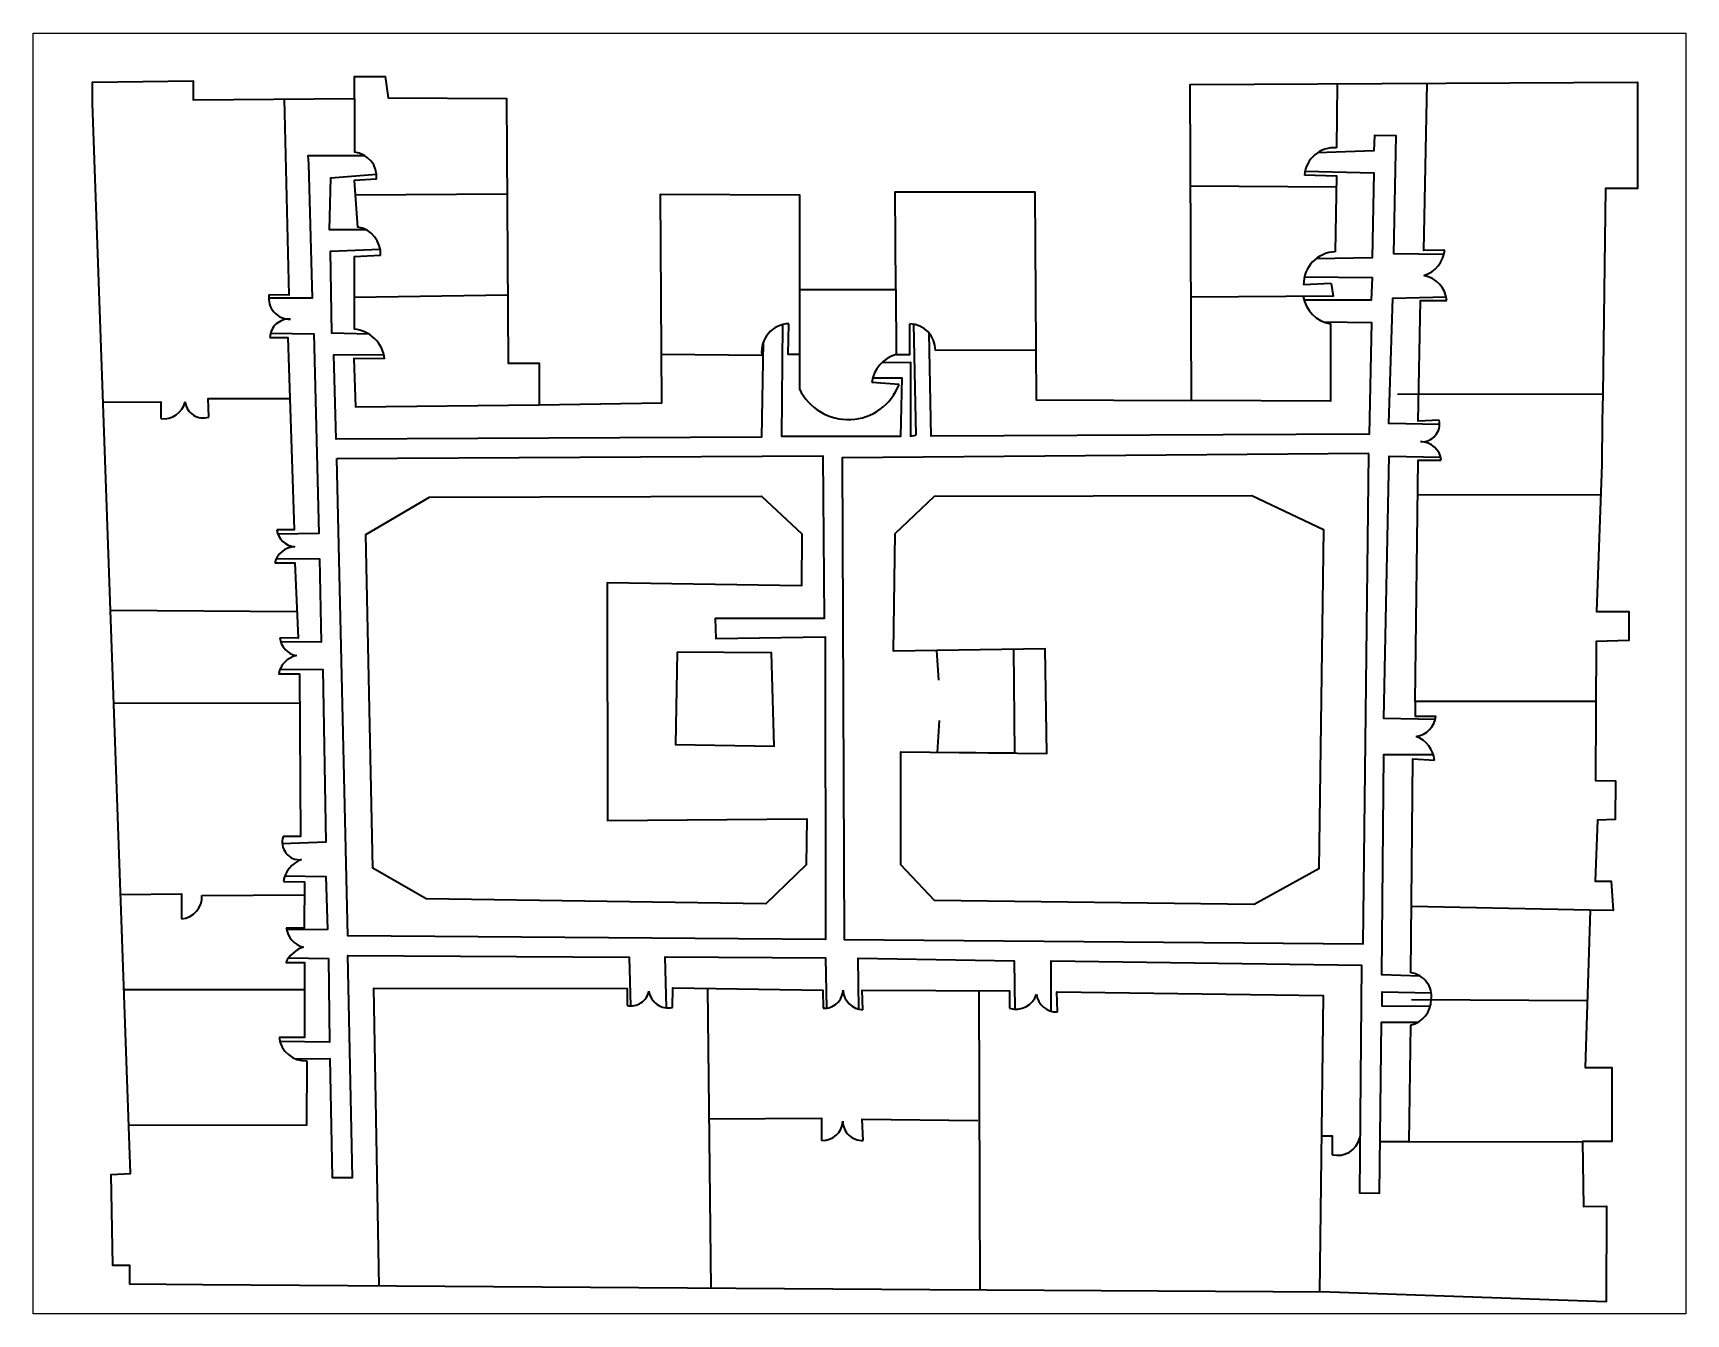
# Model space of a CAD drawing. Header units: metres. Extents: x 0 to 0.983, y 0 to 0.761.
import ezdxf

# ---------------------------------------------------------------- set-up
doc = ezdxf.new("R2010")
doc.units = ezdxf.units.M
picture_1 = doc.add_image_def('image1.jpeg', size_in_pixel=(3714, 2878))

msp = doc.modelspace()

# ---------------------------------------------------------------- linework, layer by layer
at = {"color": 1, "lineweight": 35}
for points in [[(0.03532, 0.71954), (0.03532, 0.73222), (0.09521, 0.7331), (0.09521, 0.72173), (0.19102, 0.7226), (0.19102, 0.73572), (0.20939, 0.73572), (0.21113, 0.72304), (0.28153, 0.7226), (0.28242, 0.56526), (0.30079, 0.56526), (0.30079, 0.54036), (0.37382, 0.54167), (0.37294, 0.66578), (0.4556, 0.66535), (0.4556, 0.60897), (0.5129, 0.60897), (0.51247, 0.6671), (0.59556, 0.6671), (0.59645, 0.54341), (0.68874, 0.54298), (0.68792, 0.73091), (0.95378, 0.73222), (0.95378, 0.66911), (0.93492, 0.66911), (0.93318, 0.54686), (0.81126, 0.54668)], [(0.77526, 0.73134), (0.77499, 0.69327)], [(0.83932, 0.6325), (0.82693, 0.63222), (0.82878, 0.7316)], [(0.93258, 0.50501), (0.92955, 0.41766), (0.94877, 0.41766), (0.94877, 0.40035), (0.92927, 0.3998), (0.92895, 0.31705), (0.94078, 0.31695), (0.9405, 0.29386), (0.93005, 0.2936), (0.9287, 0.25733), (0.93829, 0.25733), (0.93939, 0.23975), (0.92565, 0.24003), (0.92284, 0.14659), (0.93854, 0.14659), (0.93854, 0.10253), (0.92117, 0.10253), (0.92174, 0.06396), (0.93549, 0.06413), (0.93524, 0.00712), (0.77094, 0.0129), (0.53322, 0.01428), (0.10068, 0.01735), (0.05751, 0.01765), (0.05749, 0.02879), (0.04733, 0.02879), (0.04644, 0.08298), (0.05791, 0.08343), (0.03532, 0.71954)], [(0.14929, 0.72222), (0.15202, 0.60562), (0.14026, 0.60589)], [(0.19102, 0.7226), (0.19102, 0.69068)], [(0.8388, 0.62984), (0.80895, 0.63013), (0.8103, 0.70037), (0.79755, 0.70058), (0.79719, 0.69153), (0.76359, 0.69023)], [(0.19746, 0.68844), (0.16331, 0.68846), (0.16367, 0.68379)], [(0.16367, 0.68379), (0.16594, 0.60396), (0.14011, 0.60384)], [(0.75625, 0.6793), (0.79712, 0.67836), (0.7962, 0.62778), (0.76273, 0.62726)], [(0.19814, 0.64445), (0.17617, 0.64442), (0.17699, 0.67535), (0.20422, 0.67768)], [(0.20427, 0.67467), (0.19084, 0.67379), (0.19145, 0.66535), (0.28185, 0.66592)], [(0.68819, 0.67073), (0.77487, 0.67014)], [(0.75592, 0.67709), (0.77499, 0.67651), (0.77414, 0.63144)], [(0.19145, 0.66535), (0.19282, 0.64617)], [(0.19962, 0.58256), (0.17763, 0.58306), (0.17678, 0.63185), (0.20638, 0.63308)], [(0.20658, 0.62924), (0.19084, 0.62836), (0.19084, 0.60449), (0.28219, 0.60594)], [(0.77183, 0.61259), (0.77297, 0.60507), (0.68847, 0.60449)], [(0.77183, 0.61259), (0.75535, 0.61172)], [(0.7559, 0.61661), (0.79602, 0.6162), (0.79549, 0.60268), (0.75564, 0.60271)], [(0.19084, 0.60449), (0.19084, 0.5855)], [(0.4556, 0.60897), (0.4556, 0.57036)], [(0.5129, 0.60897), (0.51318, 0.57037), (0.52132, 0.57038), (0.52132, 0.58868)], [(0.83617, 0.52875), (0.80611, 0.52926), (0.80842, 0.60393), (0.84013, 0.60473)], [(0.83591, 0.53128), (0.82352, 0.53071), (0.82494, 0.60244), (0.8405, 0.60254)], [(0.76689, 0.58989), (0.79567, 0.58947), (0.79439, 0.52301), (0.53386, 0.52183), (0.53268, 0.58312)], [(0.14083, 0.5805), (0.15145, 0.5805), (0.15518, 0.46621), (0.14484, 0.46621)], [(0.1412, 0.58304), (0.1669, 0.58269), (0.16999, 0.46395), (0.14558, 0.46353)], [(0.49924, 0.55656), (0.51656, 0.55646), (0.51567, 0.52156), (0.44508, 0.52156), (0.44577, 0.5882)], [(0.4556, 0.57036), (0.44892, 0.57036), (0.44924, 0.58867)], [(0.5234, 0.58845), (0.52487, 0.52242)], [(0.77126, 0.58861), (0.77126, 0.54268), (0.68874, 0.54298)], [(0.43409, 0.57761), (0.43315, 0.52114), (0.18019, 0.52012), (0.17877, 0.57017), (0.20854, 0.57042)], [(0.37362, 0.57066), (0.43326, 0.57008)], [(0.4556, 0.57036), (0.4556, 0.54988)], [(0.59624, 0.57301), (0.53645, 0.57272)], [(0.20903, 0.56774), (0.19074, 0.56792), (0.19162, 0.53918), (0.30079, 0.54036)], [(0.50486, 0.56572), (0.5216, 0.56587), (0.52167, 0.52176), (0.52487, 0.52242)], [(0.51482, 0.55258), (0.49865, 0.55378)], [(0.04162, 0.54212), (0.076, 0.5422), (0.076, 0.53226)], [(0.10441, 0.53314), (0.10413, 0.54426), (0.15263, 0.54431)], [(0.93318, 0.54686), (0.93295, 0.53087)], [(0.93295, 0.53087), (0.93258, 0.50501)], [(0.79421, 0.51152), (0.48096, 0.50893), (0.48217, 0.22268), (0.79073, 0.22009), (0.79421, 0.51152)], [(0.18058, 0.50857), (0.46956, 0.5101), (0.47027, 0.41352), (0.40558, 0.41352), (0.40587, 0.40147), (0.47084, 0.40247), (0.47109, 0.22263), (0.18708, 0.22484), (0.18058, 0.50857)], [(0.83367, 0.35338), (0.80313, 0.35404), (0.80622, 0.50985), (0.83685, 0.50941)], [(0.92913, 0.36414), (0.8217, 0.36414), (0.82345, 0.50753), (0.83723, 0.50753)], [(0.19791, 0.46337), (0.23571, 0.48554), (0.43311, 0.48615), (0.45713, 0.46367), (0.45681, 0.43278), (0.34132, 0.43458), (0.34157, 0.2933), (0.46008, 0.29425), (0.45961, 0.26692), (0.4356, 0.2439), (0.23361, 0.24679), (0.20193, 0.265), (0.19791, 0.46337)], [(0.51247, 0.46402), (0.53599, 0.48608), (0.72455, 0.48656), (0.76725, 0.46642), (0.76437, 0.26456), (0.726, 0.24345), (0.53599, 0.24585), (0.51581, 0.26695), (0.51581, 0.33408), (0.60267, 0.33313), (0.60171, 0.39546), (0.51151, 0.39401), (0.51247, 0.46402)], [(0.8232, 0.48723), (0.93196, 0.48699)], [(0.14377, 0.44643), (0.15571, 0.44643), (0.15756, 0.40169), (0.14676, 0.40202)], [(0.14466, 0.44901), (0.17035, 0.4489), (0.1712, 0.39937), (0.14727, 0.39952)], [(0.04602, 0.41838), (0.1569, 0.41768)], [(0.38295, 0.39334), (0.38203, 0.33848), (0.44054, 0.33759), (0.43905, 0.39303), (0.38295, 0.39334)], [(0.53714, 0.39442), (0.53837, 0.37678)], [(0.58284, 0.39515), (0.58347, 0.33334), (0.53775, 0.33384), (0.53897, 0.35274)], [(0.14685, 0.3833), (0.17219, 0.38313), (0.17411, 0.28053), (0.14811, 0.27954)], [(0.14601, 0.38047), (0.15834, 0.38047), (0.15901, 0.2838), (0.14861, 0.2838)], [(0.8217, 0.36414), (0.8216, 0.35544), (0.83407, 0.35544)], [(0.04797, 0.36334), (0.15846, 0.36307)], [(0.82451, 0.2009), (0.80188, 0.2016), (0.80298, 0.33263), (0.83242, 0.33268)], [(0.81915, 0.20275), (0.82028, 0.33003), (0.83321, 0.32917)], [(0.14889, 0.257), (0.16132, 0.25689), (0.16118, 0.22929), (0.15056, 0.2294)], [(0.14972, 0.26036), (0.17411, 0.26006), (0.17507, 0.22845), (0.15076, 0.22825)], [(0.05202, 0.24929), (0.08822, 0.24969), (0.08822, 0.23493)], [(0.10033, 0.2488), (0.16128, 0.24907)], [(0.92565, 0.24003), (0.8195, 0.24221)], [(0.1502, 0.20895), (0.16143, 0.20895), (0.16139, 0.16436), (0.14626, 0.16436)], [(0.15192, 0.21171), (0.17571, 0.21132), (0.17614, 0.16161), (0.14677, 0.16192)], [(0.15586, 0.15169), (0.17653, 0.15186), (0.17788, 0.08109), (0.18985, 0.08109), (0.18708, 0.21315), (0.35446, 0.21218), (0.35521, 0.18312)], [(0.37661, 0.18202), (0.37581, 0.21232), (0.47119, 0.21165), (0.47176, 0.1818)], [(0.49099, 0.18116), (0.49052, 0.21141), (0.58324, 0.20988), (0.58371, 0.18116)], [(0.60532, 0.17997), (0.60533, 0.20988), (0.78973, 0.20726), (0.78853, 0.07191), (0.80043, 0.0717), (0.80174, 0.17344), (0.82353, 0.17347)], [(0.16142, 0.19263), (0.05404, 0.19259)], [(0.20572, 0.0166), (0.20253, 0.19371), (0.35315, 0.19355), (0.35315, 0.18334)], [(0.38022, 0.18227), (0.3804, 0.19391), (0.46953, 0.19248), (0.4697, 0.18173)], [(0.40095, 0.19358), (0.40289, 0.01521)], [(0.49336, 0.18084), (0.49301, 0.19248), (0.5805, 0.19212), (0.5805, 0.18173)], [(0.56236, 0.1922), (0.56282, 0.01411)], [(0.60903, 0.17958), (0.60867, 0.19141), (0.76703, 0.18925), (0.76486, 0.01293)], [(0.83064, 0.18271), (0.80213, 0.18288), (0.80213, 0.19151), (0.83124, 0.19084)], [(0.81943, 0.18694), (0.92404, 0.1864)], [(0.81883, 0.17158), (0.81797, 0.10235), (0.92117, 0.10253)], [(0.16278, 0.15042), (0.1625, 0.11221), (0.0569, 0.11198)], [(0.40179, 0.11599), (0.46881, 0.11643), (0.46881, 0.10308)], [(0.49347, 0.10308), (0.49286, 0.11583), (0.56171, 0.11494)], [(0.76601, 0.10592), (0.77226, 0.10592), (0.77226, 0.09468)], [(0.81797, 0.10235), (0.80082, 0.10232)]]:
    msp.add_lwpolyline(points, dxfattribs=at)
for centre, radius, start, end in [((0.1895, 0.67593), 0.01482, 355.0864, 84.1223), ((0.7736, 0.67557), 0.01775, 85.5018, 175.09936), ((0.19062, 0.63033), 0.01599, 356.10109, 82.1083), ((0.77479, 0.61201), 0.01945, 91.92273, 180.83894), ((0.82113, 0.63469), 0.01832, 288.08267, 353.12686), ((0.82393, 0.60088), 0.01665, 5.74093, 79.99439), ((0.15269, 0.60396), 0.01258, 171.17132, 271.29068), ((0.77457, 0.60797), 0.01964, 188.84701, 260.31261), ((0.15211, 0.58012), 0.01129, 85.61007, 178.07971), ((0.189, 0.56541), 0.02017, 6.63293, 84.74538), ((0.44975, 0.57207), 0.01661, 91.74906, 186.86372), ((0.52061, 0.57286), 0.01585, 359.49422, 87.42394), ((0.51852, 0.55104), 0.02005, 105.43375, 172.14268), ((0.48463, 0.56393), 0.03225, 205.82602, 339.38326), ((0.07744, 0.54566), 0.01348, 263.8616, 345.00625), ((0.10113, 0.54337), 0.01074, 186.37675, 287.80874), ((0.82573, 0.52899), 0.01044, 265.46166, 12.66001), ((0.82476, 0.50603), 0.01255, 6.83553, 89.37397), ((0.15662, 0.46799), 0.01192, 188.60786, 265.08777), ((0.15587, 0.44373), 0.0124, 91.24136, 167.39798), ((0.15868, 0.40314), 0.01198, 185.3503, 259.80169), ((0.15942, 0.37803), 0.01362, 102.08725, 169.67266), ((0.82036, 0.35702), 0.01379, 278.10249, 353.39788), ((0.81582, 0.32709), 0.01752, 6.80262, 68.25199), ((0.15853, 0.28049), 0.01046, 161.55052, 275.76349), ((0.16492, 0.25481), 0.01618, 109.26103, 172.21877), ((0.08734, 0.24792), 0.01302, 273.86968, 3.86968), ((0.164, 0.23117), 0.01356, 187.49593, 255.99079), ((0.16641, 0.20079), 0.01815, 108.27451, 153.24809), ((0.81734, 0.18881), 0.01405, 352.09229, 82.60398), ((0.35535, 0.1941), 0.01099, 258.42555, 348.42555), ((0.37763, 0.19362), 0.01164, 188.49379, 282.85552), ((0.47035, 0.19291), 0.01119, 266.69923, 357.6462), ((0.49383, 0.19315), 0.01232, 183.25662, 267.82098), ((0.58433, 0.19396), 0.01281, 252.59982, 342.59982), ((0.60843, 0.19152), 0.01196, 186.66987, 272.84819), ((0.81533, 0.18712), 0.01593, 282.67948, 359.13683), ((0.16214, 0.16641), 0.01601, 187.35425, 272.30073), ((0.46936, 0.11507), 0.012, 267.38701, 357.38701), ((0.49306, 0.11478), 0.01171, 181.25949, 271.9904), ((0.77552, 0.10798), 0.01369, 256.20072, 346.20072)]:
    msp.add_arc(centre, radius, start, end, dxfattribs=at)

# ---------------------------------------------------------------- pictures from other files: only their frames are drawn
image = msp.add_image(picture_1, insert=(0, 0), size_in_units=(0.98266, 0.76147))
image.dxf.flags = 7

doc.saveas('drawing.dxf')
